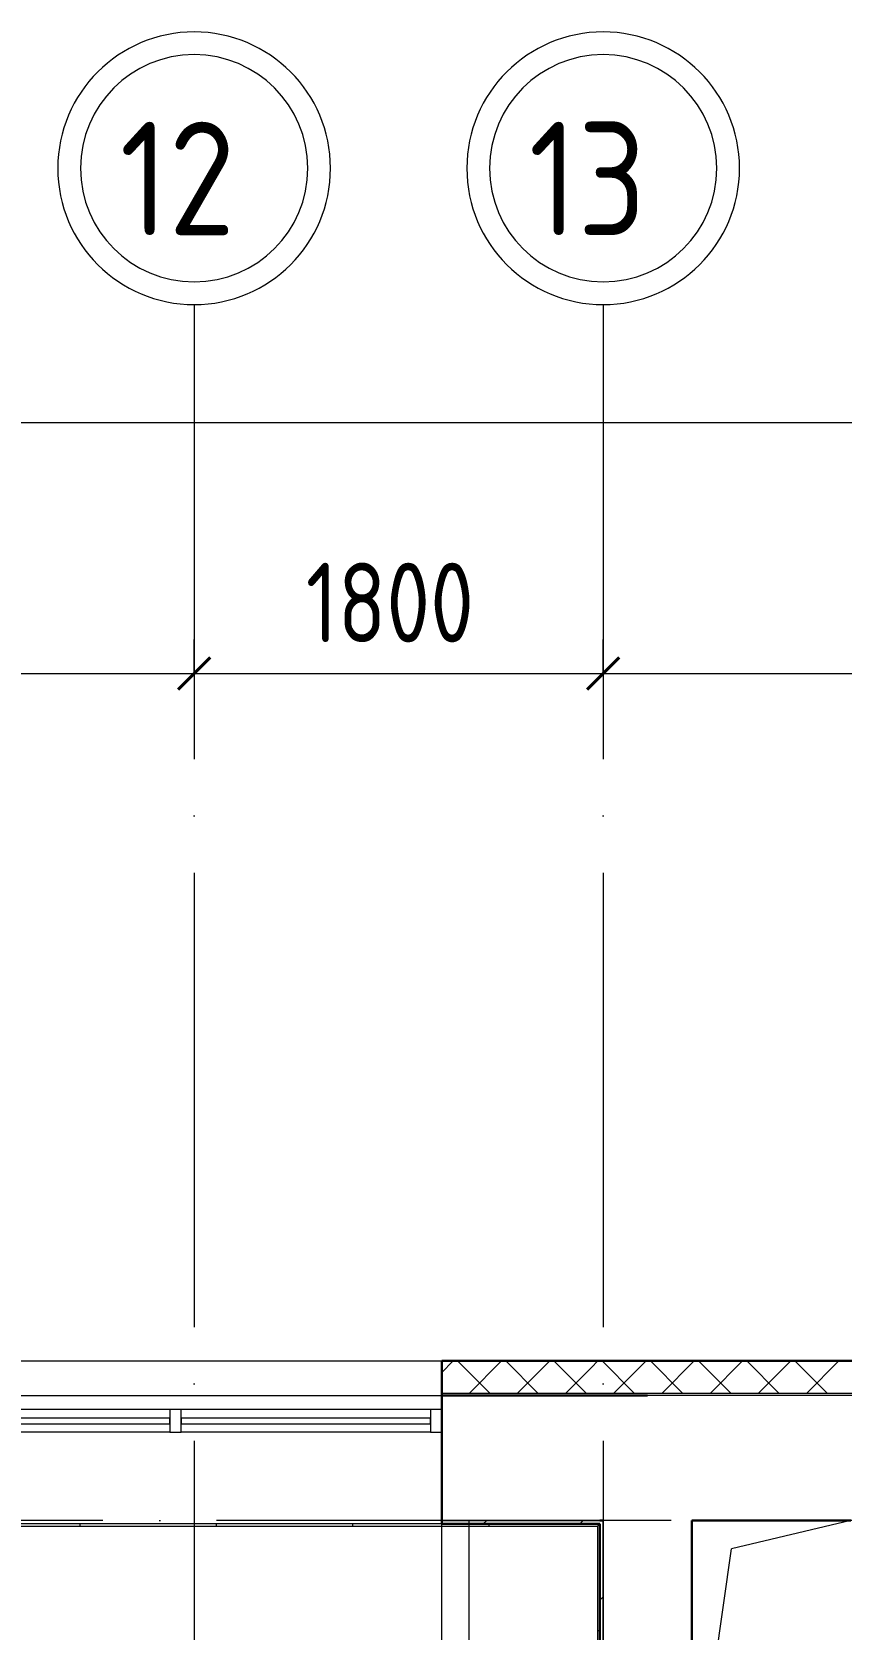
# Model space of a CAD drawing. Header units: millimetres. Extents: x -1073752 to 1436911, y -1379358 to 94781.
# Drawn here: x -1023531 to -1019970, y -871098 to -864069 of the extents above; entities that cross this region are included whole.
import ezdxf

# ---------------------------------------------------------------- set-up
doc = ezdxf.new("R2010")
doc.units = ezdxf.units.MM
doc.linetypes.add('ADSK_Линия сетки', pattern=[25, 20, -2.5, 0, -2.5])
doc.linetypes.add('ADSK_Сверху', pattern=[450, 300, -150])
for name, color, linetype, lineweight in [('Витраж', 7, 'Continuous', 9), ('Ограждение', 252, 'Continuous', 9), ('Оси', 252, 'Continuous', 9), ('Панели витража', 7, 'Continuous', 9), ('Размеры', 250, 'Continuous', 9), ('Стены внутренние', 7, 'Continuous', 18), ('Стены наружные', 7, 'Continuous', 18), ('Стены штриховка', 7, 'Continuous', 9)]:
    doc.layers.add(name, color=color, linetype=linetype, lineweight=lineweight)
doc.layers.add('Линии', color=7, linetype='Continuous', lineweight=9, true_color=0x00a600)
doc.styles.add('GOST Common_2', font='', dxfattribs={"width": 0.9, "height": 250})
doc.styles.add('GOST Common_4', font='', dxfattribs={"height": 7})
doc.styles.get('GOST Common_2').set_extended_font_data('GOST type B')
doc.styles.get('GOST Common_4').set_extended_font_data('GOST 2.304 type A')
pattern_1 = [(0, (-32119.8, 96), (0, 600), []), (90, (-32119.8, 96), (-600, 4e-14), [])]

# ---------------------------------------------------------------- blocks, each defined once
blk = doc.blocks.new('1 этаж')
at = {"layer": 'Ограждение', "true_color": 0x636466}
h = blk.add_hatch(dxfattribs=at)
h.set_pattern_fill('FP_25', color=251, style=0, pattern_type=2)
h.set_pattern_definition(pattern_1)
h.paths.add_polyline_path([(-28630.8, 26831.3), (-28620.8, 26841.3), (-32871.9, 26841.3), (-32867.2, 26831.3), (-29315.7, 26831.3)])
h = blk.add_hatch(dxfattribs=at)
h.set_pattern_fill('FP_25', color=251, style=0, pattern_type=2)
h.set_pattern_definition(pattern_1)
h.paths.add_polyline_path([(-28620.8, 22086.3), (-28620.8, 26841.3), (-28630.8, 26831.3), (-28630.8, 22086.3)])
at = {"color": 251, "lineweight": 18, "true_color": 0x636466}
for p in [(-27515.8, 26856.3), (-28215.8, 25506.3)]:
    blk.add_line(p, (-28040.8, 26731.3), dxfattribs=at)
at = {"layer": 'Витраж', "color": 251, "true_color": 0x636466}
for p, q in [((-30513.2, 27343.8), (-31675.7, 27343.8)), ((-29365.7, 27343.8), (-30463.2, 27343.8)), ((-30513.2, 27243.8), (-31675.7, 27243.8)), ((-29365.7, 27243.8), (-30463.2, 27243.8))]:
    blk.add_line(p, q, dxfattribs=at)
at = {"layer": 'Витраж', "color": 251, "lineweight": 18, "true_color": 0x636466, "extrusion": (0, 0, -1)}
for p, q in [((-30463.2, 27343.8), (-30513.2, 27343.8)), ((-30513.2, 27343.8), (-30513.2, 27243.8)), ((-30463.2, 27243.8), (-30463.2, 27343.8)), ((-29315.7, 27343.8), (-29365.7, 27343.8)), ((-29365.7, 27343.8), (-29365.7, 27243.8)), ((-29315.7, 27243.8), (-29315.7, 27343.8)), ((-30513.2, 27243.8), (-30463.2, 27243.8)), ((-29365.7, 27243.8), (-29315.7, 27243.8))]:
    blk.add_line(p, q, dxfattribs=at)
at = {"layer": 'Линии', "color": 251, "linetype": 'ADSK_Сверху', "ltscale": 100, "true_color": 0x636466}
for p, q in [((-29315.7, 20001.3), (-29315.7, 26856.3)), ((-29195.7, 20001.3), (-29195.7, 26856.3))]:
    blk.add_line(p, q, dxfattribs=at)
at = {"layer": 'Ограждение', "color": 251, "true_color": 0x636466}
for p, q in [((-32867.2, 26831.3), (-28630.8, 26831.3)), ((-28630.8, 26831.3), (-28620.8, 26841.3)), ((-28630.8, 26831.3), (-28630.8, 22086.3))]:
    blk.add_line(p, q, dxfattribs=at)
at = {"layer": 'Оси', "color": 251, "linetype": 'ADSK_Линия сетки', "ltscale": 100, "true_color": 0x636466}
for p, q in [((-30405.8, 32206.9), (-30405.8, -33769.9)), ((-28605.8, 32206.9), (-28605.8, -33769.9)), ((-805.8, 26856.3), (-72528.1, 26856.3))]:
    blk.add_line(p, q, dxfattribs=at)
at = {"layer": 'Оси', "color": 251, "lineweight": 20, "true_color": 0x636466}
for centre, radius, start, end in [((-30405.8, 32806.9), 600, 0, 180), ((-28605.8, 32806.9), 600, 0, 180), ((-30405.8, 32806.9), 500, 0, 180), ((-28605.8, 32806.9), 500, 0, 180), ((-30405.8, 32806.9), 600, 180, 0), ((-30405.8, 32806.9), 500, 180, 0), ((-28605.8, 32806.9), 600, 180, 0), ((-28605.8, 32806.9), 500, 180, 0)]:
    blk.add_arc(centre, radius, start, end, dxfattribs=at)
at = {"layer": 'Панели витража', "color": 251, "lineweight": 18, "true_color": 0x636466}
for p, q in [((-30513.2, 27306.3), (-31675.7, 27306.3)), ((-31675.7, 27281.3), (-30513.2, 27281.3)), ((-30513.2, 27281.3), (-30513.2, 27306.3)), ((-29365.7, 27306.3), (-30463.2, 27306.3)), ((-30463.2, 27306.3), (-30463.2, 27281.3)), ((-30463.2, 27281.3), (-29365.7, 27281.3)), ((-29365.7, 27281.3), (-29365.7, 27306.3))]:
    blk.add_line(p, q, dxfattribs=at)
at = {"layer": 'Размеры', "color": 251, "lineweight": 20, "true_color": 0x636466}
for p, q in [((-58605.8, 31687.6), (-4705.8, 31687.6)), ((-30405.8, 30583.3), (-30405.8, 30733.3)), ((-30405.8, 30583.3), (-30405.8, 30733.3)), ((-28605.8, 30583.3), (-28605.8, 30733.3)), ((-28605.8, 30583.3), (-28605.8, 30733.3)), ((-32955.8, 30583.3), (-30405.8, 30583.3)), ((-30405.8, 30583.3), (-30405.8, 30533.3)), ((-30405.8, 30583.3), (-28605.8, 30583.3)), ((-30405.8, 30583.3), (-30405.8, 30533.3)), ((-28605.8, 30583.3), (-28605.8, 30533.3)), ((-28605.8, 30583.3), (-22655.8, 30583.3)), ((-28605.8, 30583.3), (-28605.8, 30533.3))]:
    blk.add_line(p, q, dxfattribs=at)
at = {"layer": 'Размеры', "color": 251, "lineweight": 40, "true_color": 0x636466}
for p, q in [((-30405.8, 30583.3), (-30335.1, 30654)), ((-30405.8, 30583.3), (-30335.1, 30654)), ((-28605.8, 30583.3), (-28535.1, 30654)), ((-28605.8, 30583.3), (-28535.1, 30654)), ((-30405.8, 30583.3), (-30476.5, 30512.6)), ((-30405.8, 30583.3), (-30476.5, 30512.6)), ((-28605.8, 30583.3), (-28676.5, 30512.6)), ((-28605.8, 30583.3), (-28676.5, 30512.6))]:
    blk.add_line(p, q, dxfattribs=at)
at = {"layer": 'Стены внутренние', "color": 251, "true_color": 0x636466}
for p, q in [((-34125.7, 27558.3), (-29315.7, 27558.3)), ((-34125.7, 27406.3), (-29315.7, 27406.3)), ((-26945.8, 27406.3), (-28410.8, 27406.3)), ((-29315.7, 26856.3), (-28620.8, 26856.3))]:
    blk.add_line(p, q, dxfattribs=at)
at = {"layer": 'Стены внутренние', "color": 251, "lineweight": 30, "true_color": 0x636466}
for p, q in [((-29315.7, 27558.3), (-29315.7, 27416.3)), ((-26945.8, 27558.3), (-29315.7, 27558.3)), ((-28410.8, 27406.3), (-29315.7, 27406.3)), ((-29315.7, 27406.3), (-29315.7, 26856.3)), ((-28620.8, 26856.3), (-28605.8, 26856.3)), ((-28215.8, 25506.3), (-28215.8, 26856.3)), ((-27515.8, 26856.3), (-28215.8, 26856.3))]:
    blk.add_line(p, q, dxfattribs=at)
at = {"layer": 'Стены внутренние', "color": 251, "linetype": 'Continuous', "lineweight": 9, "true_color": 0x636466}
for p, q in [((-29315.7, 27507.5), (-29266.9, 27556.3)), ((-29105.2, 27416.3), (-29245.2, 27556.3)), ((-29194.7, 27416.3), (-29054.7, 27556.3)), ((-28893.1, 27416.3), (-29033.1, 27556.3)), ((-28982.6, 27416.3), (-28842.6, 27556.3)), ((-28680.9, 27416.3), (-28820.9, 27556.3)), ((-28655.8, 27530.9), (-28630.5, 27556.3)), ((-28468.8, 27416.3), (-28608.8, 27556.3)), ((-28558.3, 27416.3), (-28418.3, 27556.3)), ((-28256.7, 27416.3), (-28396.7, 27556.3)), ((-28346.2, 27416.3), (-28206.2, 27556.3)), ((-28200.3, 27556.3), (-28201.4, 27558.3)), ((-28044.6, 27416.3), (-28184.6, 27556.3)), ((-28134.1, 27416.3), (-27994.1, 27556.3)), ((-27832.4, 27416.3), (-27972.4, 27556.3)), ((-27921.9, 27416.3), (-27781.9, 27556.3)), ((-27620.3, 27416.3), (-27760.3, 27556.3)), ((-27709.8, 27416.3), (-27569.8, 27556.3)), ((-28770.5, 27416.3), (-28655.8, 27530.9))]:
    blk.add_line(p, q, dxfattribs=at)
at = {"layer": 'Стены наружные', "color": 251, "lineweight": 30, "true_color": 0x636466}
for p, q in [((-29315.7, 27416.3), (-29315.7, 27406.3)), ((-29315.7, 26856.3), (-29315.7, 26841.3)), ((-28605.8, 26856.3), (-28620.8, 26856.3)), ((-29315.7, 26841.3), (-28620.8, 26841.3)), ((-28620.8, 26841.3), (-28620.8, 22086.3))]:
    blk.add_line(p, q, dxfattribs=at)
at = {"layer": 'Стены наружные', "color": 251, "linetype": 'Continuous', "lineweight": 9, "true_color": 0x636466}
for p, q in [((-29133.3, 26841.3), (-29118.3, 26856.3)), ((-28709.1, 26841.3), (-28694.1, 26856.3)), ((-28620.8, 26505.3), (-28605.8, 26520.3))]:
    blk.add_line(p, q, dxfattribs=at)
at = {"layer": 'Стены наружные', "color": 251, "true_color": 0x636466}
for p, q in [((-28605.8, 22086.3), (-28605.8, 26856.3)), ((-29315.7, 26841.3), (-32871.9, 26841.3))]:
    blk.add_line(p, q, dxfattribs=at)
at = {"layer": 'Стены штриховка', "color": 251, "true_color": 0x636466}
for p, q in [((-29315.7, 27556.3), (-26947.8, 27556.3)), ((-28655.8, 27556.3), (-28655.8, 27558.3)), ((-29315.7, 27416.3), (-26945.8, 27416.3)), ((-28620.8, 26856.3), (-29315.7, 26856.3))]:
    blk.add_line(p, q, dxfattribs=at)
at = {"layer": 'Оси', "color": 251, "true_color": 0x636466, "style": 'GOST Common_2', "width": 0.9}
for s, p in [('12', (-30733, 32511.5)), ('13', (-28933, 32511.5))]:
    blk.add_text(s, height=500, dxfattribs=at).set_placement(p)
at = {"layer": 'Размеры', "color": 251, "lineweight": 20, "true_color": 0x636466, "insert": (-29914.5, 31070.7), "char_height": 350, "width": 980.828, "attachment_point": 1, "line_spacing_factor": 1.022761, "style": 'GOST Common_4'}
blk.add_mtext('1800', dxfattribs=at)

msp = doc.modelspace()

# ---------------------------------------------------------------- block references
msp.add_blockref('1 этаж', (-992411.4, -897475.7))

doc.saveas('drawing.dxf')
